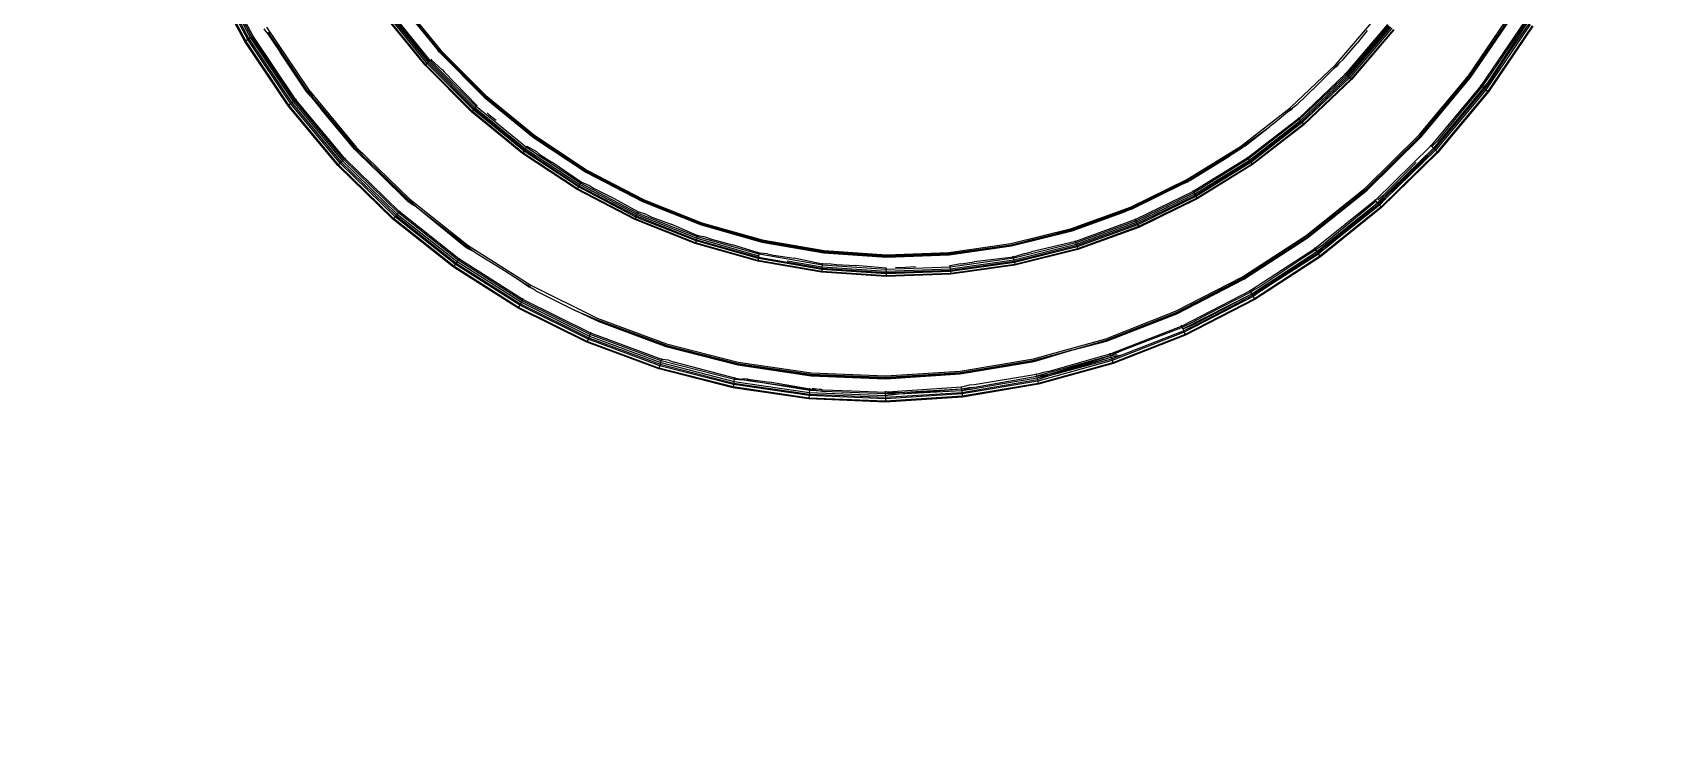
# Model space of a CAD drawing. Header units: millimetres. Extents: x -4865574 to 353735, y -2734656 to 279194.
# Drawn here: x -4832993.6 to -4832916.9, y -2670870.8 to -2670837 of the extents above; entities that cross this region are included whole.
import ezdxf

# ---------------------------------------------------------------- set-up
doc = ezdxf.new("R2010")
doc.units = ezdxf.units.MM
doc.layers.add('+AT9-Hardscape', color=1, linetype='Continuous')
doc.layers.add('+AT9-Hatch', color=8, linetype='Continuous')

# ---------------------------------------------------------------- blocks, each defined once
blk = doc.blocks.new('TABLE1')
at = {"layer": '+AT9-Hardscape'}
for p, q in [((-1324.928, 403.043), (-1326.665, 406.305)), ((-1324.893, 403.065), (-1326.629, 406.324)), ((-1324.798, 403.127), (-1326.528, 406.375)), ((-1326.467, 406.407), (-1324.74, 403.165)), ((-1326.391, 406.446), (-1324.668, 403.211)), ((-1324.597, 403.258), (-1326.316, 406.484)), ((-1324.539, 403.296), (-1326.254, 406.516)), ((-1316.291, 401.996), (-1318.257, 404.409)), ((-1318.211, 404.444), (-1316.249, 402.036)), ((-1318.155, 404.487), (-1316.198, 402.085)), ((-1316.146, 402.134), (-1318.099, 404.531)), ((-1317.638, 404.888), (-1315.793, 402.624)), ((-1317.595, 404.921), (-1315.684, 402.575)), ((-1317.553, 404.953), (-1315.645, 402.612)), ((-1266.941, 401.401), (-1264.902, 404.403)), ((-1323.891, 403.462), (-1324.01, 403.639)), ((-1323.902, 403.709), (-1321.918, 400.754)), ((-1316.385, 401.907), (-1318.359, 404.33)), ((-1316.36, 401.931), (-1318.332, 404.351)), ((-1273.222, 401.955), (-1271.268, 404.237)), ((-1270.776, 403.835), (-1272.772, 401.504)), ((-1270.731, 403.798), (-1272.73, 401.462)), ((-1272.68, 401.412), (-1270.675, 403.753)), ((-1272.629, 401.361), (-1270.62, 403.707)), ((-1270.575, 403.671), (-1272.588, 401.32)), ((-1266.892, 401.362), (-1264.849, 404.369)), ((-1264.821, 404.352), (-1266.866, 401.341)), ((-1266.842, 401.323), (-1264.796, 404.336)), ((-1264.273, 404.004), (-1266.356, 400.938)), ((-1264.017, 403.842), (-1266.118, 400.749)), ((-1263.923, 403.782), (-1266.03, 400.68)), ((-1263.889, 403.76), (-1265.998, 400.654)), ((-1264.216, 403.968), (-1265.887, 401.507)), ((-1265.107, 402.365), (-1264.075, 403.878)), ((-1264.754, 403.022), (-1264.145, 403.923)), ((-1324.893, 403.065), (-1324.928, 403.043)), ((-1322.875, 399.986), (-1324.928, 403.043)), ((-1324.798, 403.127), (-1324.893, 403.065)), ((-1322.843, 400.012), (-1324.893, 403.065)), ((-1324.74, 403.165), (-1324.798, 403.127)), ((-1322.754, 400.083), (-1324.798, 403.127)), ((-1324.668, 403.211), (-1324.74, 403.165)), ((-1324.74, 403.165), (-1322.7, 400.127)), ((-1324.668, 403.211), (-1324.597, 403.258)), ((-1324.668, 403.211), (-1322.633, 400.18)), ((-1324.597, 403.258), (-1324.539, 403.296)), ((-1322.566, 400.234), (-1324.597, 403.258)), ((-1322.512, 400.277), (-1324.539, 403.296)), ((-1323.891, 403.462), (-1323.263, 402.527)), ((-1323.821, 403.473), (-1323.768, 403.377)), ((-1323.324, 402.733), (-1323.768, 403.377)), ((-1272.885, 402.183), (-1272.227, 402.952)), ((-1270.502, 403.611), (-1272.521, 401.252)), ((-1270.475, 403.589), (-1272.496, 401.228)), ((-1271.747, 403.551), (-1272.227, 402.952)), ((-1266.03, 401.083), (-1264.754, 403.022)), ((-1321.968, 400.714), (-1323.324, 402.733)), ((-1321.995, 400.693), (-1323.324, 402.733)), ((-1322.019, 400.674), (-1323.263, 402.527)), ((-1316.198, 402.085), (-1316.249, 402.036)), ((-1316.198, 402.085), (-1316.146, 402.134)), ((-1316.198, 402.085), (-1314.015, 399.898)), ((-1316.146, 402.134), (-1316.104, 402.174)), ((-1316.127, 402.152), (-1316.146, 402.134)), ((-1313.969, 399.952), (-1316.146, 402.134)), ((-1316.104, 402.174), (-1316.077, 402.2)), ((-1315.593, 401.714), (-1316.104, 402.174)), ((-1315.723, 402.538), (-1315.793, 402.624)), ((-1315.704, 402.555), (-1315.793, 402.624)), ((-1315.723, 402.538), (-1315.693, 402.508)), ((-1315.693, 402.508), (-1315.704, 402.555)), ((-1315.693, 402.508), (-1313.587, 400.397)), ((-1313.57, 400.417), (-1315.693, 402.508)), ((-1315.684, 402.575), (-1313.552, 400.438)), ((-1315.645, 402.612), (-1313.517, 400.479)), ((-1272.885, 402.183), (-1273.055, 402.024)), ((-1266.03, 401.083), (-1265.107, 402.365)), ((-1265.978, 401.043), (-1265.107, 402.365)), ((-1316.36, 401.931), (-1316.385, 401.907)), ((-1314.184, 399.701), (-1316.385, 401.907)), ((-1316.291, 401.996), (-1316.36, 401.931)), ((-1314.161, 399.727), (-1316.36, 401.931)), ((-1316.249, 402.036), (-1316.291, 401.996)), ((-1314.099, 399.799), (-1316.291, 401.996)), ((-1316.249, 402.036), (-1314.061, 399.844)), ((-1315.593, 401.714), (-1315.571, 401.689)), ((-1315.571, 401.689), (-1315.483, 401.603)), ((-1313.931, 399.996), (-1315.483, 401.603)), ((-1275.391, 399.889), (-1273.222, 401.955)), ((-1272.772, 401.504), (-1274.988, 399.393)), ((-1272.73, 401.462), (-1274.951, 399.348)), ((-1272.68, 401.412), (-1274.905, 399.292)), ((-1274.86, 399.237), (-1272.629, 401.361)), ((-1272.588, 401.32), (-1274.823, 399.191)), ((-1273.55, 401.529), (-1274.093, 400.977)), ((-1273.336, 401.733), (-1273.55, 401.529)), ((-1273.336, 401.733), (-1273.184, 401.917)), ((-1273.164, 401.897), (-1273.336, 401.733)), ((-1273.146, 401.879), (-1273.336, 401.733)), ((-1273.184, 401.917), (-1273.116, 401.952)), ((-1273.116, 401.952), (-1273.164, 401.897)), ((-1273.116, 401.952), (-1273.146, 401.879)), ((-1273.116, 401.952), (-1273.055, 402.024)), ((-1272.772, 401.504), (-1272.798, 401.53)), ((-1272.73, 401.462), (-1272.772, 401.504)), ((-1272.68, 401.412), (-1272.73, 401.462)), ((-1272.68, 401.412), (-1272.629, 401.361)), ((-1272.629, 401.361), (-1272.588, 401.32)), ((-1272.588, 401.32), (-1272.521, 401.252)), ((-1269.26, 398.62), (-1266.941, 401.401)), ((-1269.215, 398.576), (-1266.892, 401.362)), ((-1266.866, 401.341), (-1269.191, 398.553)), ((-1269.17, 398.532), (-1266.842, 401.323)), ((-1265.887, 401.507), (-1266.12, 401.153)), ((-1321.822, 400.437), (-1322.019, 400.674)), ((-1321.755, 400.458), (-1321.995, 400.693)), ((-1321.968, 400.714), (-1321.755, 400.458)), ((-1321.918, 400.754), (-1319.65, 398.028)), ((-1275.103, 400.015), (-1274.093, 400.977)), ((-1272.521, 401.252), (-1274.763, 399.117)), ((-1272.496, 401.228), (-1274.741, 399.09)), ((-1272.521, 401.252), (-1272.496, 401.228)), ((-1266.356, 400.938), (-1268.725, 398.097)), ((-1266.23, 400.838), (-1268.599, 397.975)), ((-1268.552, 397.928), (-1266.178, 400.796)), ((-1266.118, 400.749), (-1268.507, 397.884)), ((-1266.03, 400.68), (-1268.427, 397.806)), ((-1265.998, 400.654), (-1268.398, 397.778)), ((-1266.303, 400.895), (-1267.177, 399.85)), ((-1266.356, 400.938), (-1266.39, 400.965)), ((-1266.303, 400.895), (-1266.356, 400.938)), ((-1266.165, 401.098), (-1266.303, 400.895)), ((-1266.23, 400.838), (-1266.303, 400.895)), ((-1266.23, 400.838), (-1266.03, 401.083)), ((-1266.23, 400.838), (-1266.178, 400.796)), ((-1266.178, 400.796), (-1266.03, 401.083)), ((-1266.178, 400.796), (-1265.978, 401.043)), ((-1266.178, 400.796), (-1266.118, 400.749)), ((-1266.12, 401.153), (-1266.165, 401.098)), ((-1266.118, 400.749), (-1266.03, 400.68)), ((-1266.03, 400.68), (-1265.998, 400.654)), ((-1322.843, 400.012), (-1322.875, 399.986)), ((-1320.528, 397.165), (-1322.875, 399.986)), ((-1322.754, 400.083), (-1322.843, 400.012)), ((-1320.499, 397.194), (-1322.843, 400.012)), ((-1322.7, 400.127), (-1322.754, 400.083)), ((-1320.417, 397.274), (-1322.754, 400.083)), ((-1322.633, 400.18), (-1322.7, 400.127)), ((-1322.7, 400.127), (-1320.367, 397.323)), ((-1322.633, 400.18), (-1322.566, 400.234)), ((-1322.633, 400.18), (-1320.306, 397.383)), ((-1322.566, 400.234), (-1322.512, 400.277)), ((-1320.245, 397.443), (-1322.566, 400.234)), ((-1322.512, 400.277), (-1322.478, 400.305)), ((-1320.195, 397.492), (-1322.512, 400.277)), ((-1321.822, 400.437), (-1321.314, 399.827)), ((-1321.755, 400.458), (-1321.72, 400.407)), ((-1321.402, 400.034), (-1321.72, 400.407)), ((-1319.696, 397.983), (-1321.402, 400.034)), ((-1319.72, 397.959), (-1321.402, 400.034)), ((-1319.742, 397.937), (-1321.314, 399.827)), ((-1314.099, 399.799), (-1314.161, 399.727)), ((-1314.061, 399.844), (-1314.099, 399.799)), ((-1311.703, 397.84), (-1314.099, 399.799)), ((-1314.015, 399.898), (-1314.061, 399.844)), ((-1314.061, 399.844), (-1311.67, 397.889)), ((-1314.015, 399.898), (-1313.969, 399.952)), ((-1314.015, 399.898), (-1311.629, 397.947)), ((-1313.969, 399.952), (-1313.951, 399.972)), ((-1311.588, 398.006), (-1313.969, 399.952)), ((-1313.931, 399.996), (-1313.907, 400.024)), ((-1313.587, 400.397), (-1311.253, 398.489)), ((-1311.238, 398.51), (-1313.57, 400.417)), ((-1313.552, 400.438), (-1311.222, 398.533)), ((-1313.517, 400.479), (-1311.191, 398.578)), ((-1277.754, 398.06), (-1275.391, 399.889)), ((-1275.515, 399.689), (-1275.357, 399.847)), ((-1275.339, 399.825), (-1275.515, 399.689)), ((-1275.323, 399.805), (-1275.515, 399.689)), ((-1275.357, 399.847), (-1275.288, 399.874)), ((-1275.288, 399.874), (-1275.339, 399.825)), ((-1275.288, 399.874), (-1275.323, 399.805)), ((-1275.103, 400.015), (-1275.288, 399.874)), ((-1267.177, 399.85), (-1268.429, 398.308)), ((-1314.161, 399.727), (-1314.184, 399.701)), ((-1311.777, 397.734), (-1314.184, 399.701)), ((-1311.758, 397.762), (-1314.161, 399.727)), ((-1313.446, 399.647), (-1313.361, 399.566)), ((-1313.361, 399.566), (-1313.02, 399.299)), ((-1274.988, 399.393), (-1277.401, 397.525)), ((-1274.951, 399.348), (-1277.369, 397.476)), ((-1277.329, 397.416), (-1274.905, 399.292)), ((-1277.29, 397.356), (-1274.86, 399.237)), ((-1274.823, 399.191), (-1277.257, 397.307)), ((-1274.763, 399.117), (-1277.204, 397.227)), ((-1274.741, 399.09), (-1277.185, 397.198)), ((-1276.105, 399.2), (-1276.352, 399.009)), ((-1275.515, 399.689), (-1276.105, 399.2)), ((-1274.988, 399.393), (-1275.011, 399.422)), ((-1274.951, 399.348), (-1274.988, 399.393)), ((-1274.905, 399.292), (-1274.951, 399.348)), ((-1274.905, 399.292), (-1274.86, 399.237)), ((-1274.86, 399.237), (-1274.823, 399.191)), ((-1274.823, 399.191), (-1274.763, 399.117)), ((-1274.763, 399.117), (-1274.741, 399.09)), ((-1311.253, 398.489), (-1308.744, 396.833)), ((-1308.732, 396.855), (-1311.238, 398.51)), ((-1311.222, 398.533), (-1308.718, 396.88)), ((-1311.191, 398.578), (-1308.691, 396.927)), ((-1277.724, 398.015), (-1276.352, 399.009)), ((-1277.535, 398.094), (-1276.352, 399.009)), ((-1271.836, 396.09), (-1269.26, 398.62)), ((-1271.795, 396.041), (-1269.215, 398.576)), ((-1269.191, 398.553), (-1271.774, 396.016)), ((-1271.754, 395.992), (-1269.17, 398.532)), ((-1268.429, 398.308), (-1268.681, 398.054)), ((-1320.245, 397.443), (-1320.195, 397.492)), ((-1320.195, 397.492), (-1320.163, 397.523)), ((-1317.612, 394.969), (-1320.195, 397.492)), ((-1319.529, 397.729), (-1319.742, 397.937)), ((-1319.462, 397.754), (-1319.72, 397.959)), ((-1319.696, 397.983), (-1319.462, 397.754)), ((-1319.65, 398.028), (-1317.121, 395.557)), ((-1319.529, 397.729), (-1318.504, 396.728)), ((-1319.462, 397.754), (-1319.39, 397.669)), ((-1318.647, 396.958), (-1319.39, 397.669)), ((-1311.758, 397.762), (-1311.777, 397.734)), ((-1309.191, 396.026), (-1311.777, 397.734)), ((-1311.703, 397.84), (-1311.758, 397.762)), ((-1309.174, 396.057), (-1311.758, 397.762)), ((-1311.67, 397.889), (-1311.703, 397.84)), ((-1309.128, 396.14), (-1311.703, 397.84)), ((-1311.629, 397.947), (-1311.67, 397.889)), ((-1311.67, 397.889), (-1309.1, 396.191)), ((-1311.629, 397.947), (-1311.588, 398.006)), ((-1311.629, 397.947), (-1309.065, 396.254)), ((-1311.588, 398.006), (-1311.555, 398.054)), ((-1309.03, 396.317), (-1311.588, 398.006)), ((-1311.555, 398.054), (-1311.534, 398.084)), ((-1311.1, 397.798), (-1311.555, 398.054)), ((-1311.1, 397.798), (-1310.954, 397.684)), ((-1310.954, 397.684), (-1310.38, 397.322)), ((-1280.286, 396.487), (-1277.754, 398.06)), ((-1280.261, 396.439), (-1277.724, 398.015)), ((-1280.151, 396.444), (-1278.252, 397.623)), ((-1277.401, 397.525), (-1279.987, 395.919)), ((-1277.709, 397.991), (-1278.252, 397.623)), ((-1277.695, 397.97), (-1278.252, 397.623)), ((-1277.535, 398.094), (-1277.709, 397.991)), ((-1277.535, 398.094), (-1277.695, 397.97)), ((-1277.401, 397.525), (-1277.422, 397.556)), ((-1277.369, 397.476), (-1277.401, 397.525)), ((-1268.725, 398.097), (-1271.355, 395.513)), ((-1271.258, 395.395), (-1268.599, 397.975)), ((-1268.427, 397.806), (-1271.088, 395.192)), ((-1268.398, 397.778), (-1271.062, 395.16)), ((-1270.928, 395.63), (-1268.599, 397.975)), ((-1270.928, 395.63), (-1268.552, 397.928)), ((-1270.885, 395.579), (-1268.552, 397.928)), ((-1268.507, 397.884), (-1270.885, 395.579)), ((-1268.725, 398.097), (-1268.756, 398.128)), ((-1268.681, 398.054), (-1268.725, 398.097)), ((-1268.599, 397.975), (-1268.681, 398.054)), ((-1268.599, 397.975), (-1268.552, 397.928)), ((-1268.552, 397.928), (-1268.507, 397.884)), ((-1268.507, 397.884), (-1268.427, 397.806)), ((-1268.427, 397.806), (-1268.398, 397.778)), ((-1320.499, 397.194), (-1320.528, 397.165)), ((-1317.912, 394.609), (-1320.528, 397.165)), ((-1320.417, 397.274), (-1320.499, 397.194)), ((-1317.885, 394.641), (-1320.499, 397.194)), ((-1320.367, 397.323), (-1320.417, 397.274)), ((-1317.812, 394.729), (-1320.417, 397.274)), ((-1320.306, 397.383), (-1320.367, 397.323)), ((-1320.367, 397.323), (-1317.767, 394.783)), ((-1320.306, 397.383), (-1320.245, 397.443)), ((-1320.306, 397.383), (-1317.712, 394.849)), ((-1317.657, 394.915), (-1320.245, 397.443)), ((-1317.162, 395.508), (-1318.647, 396.958)), ((-1317.184, 395.482), (-1318.647, 396.958)), ((-1317.204, 395.458), (-1318.504, 396.728)), ((-1309.002, 396.368), (-1310.38, 397.322)), ((-1308.744, 396.833), (-1306.086, 395.445)), ((-1306.076, 395.468), (-1308.732, 396.855)), ((-1308.718, 396.88), (-1306.065, 395.494)), ((-1308.691, 396.927), (-1306.043, 395.544)), ((-1277.369, 397.476), (-1279.96, 395.867)), ((-1279.926, 395.803), (-1277.329, 397.416)), ((-1279.893, 395.739), (-1277.29, 397.356)), ((-1277.257, 397.307), (-1279.865, 395.687)), ((-1277.204, 397.227), (-1279.821, 395.602)), ((-1277.185, 397.198), (-1279.805, 395.571)), ((-1277.329, 397.416), (-1277.369, 397.476)), ((-1277.329, 397.416), (-1277.29, 397.356)), ((-1277.29, 397.356), (-1277.257, 397.307)), ((-1277.257, 397.307), (-1277.204, 397.227)), ((-1277.204, 397.227), (-1277.185, 397.198)), ((-1269.425, 397.305), (-1271.002, 395.717)), ((-1309.174, 396.057), (-1309.191, 396.026)), ((-1306.451, 394.595), (-1309.191, 396.026)), ((-1309.128, 396.14), (-1309.174, 396.057)), ((-1306.438, 394.627), (-1309.174, 396.057)), ((-1309.1, 396.191), (-1309.128, 396.14)), ((-1306.4, 394.715), (-1309.128, 396.14)), ((-1309.065, 396.254), (-1309.1, 396.191)), ((-1309.1, 396.191), (-1306.377, 394.769)), ((-1309.065, 396.254), (-1309.03, 396.317)), ((-1309.065, 396.254), (-1306.348, 394.835)), ((-1309.03, 396.317), (-1309.002, 396.368)), ((-1306.32, 394.901), (-1309.03, 396.317)), ((-1309.002, 396.368), (-1308.984, 396.4)), ((-1308.579, 396.189), (-1309.002, 396.368)), ((-1308.579, 396.189), (-1308.376, 396.061)), ((-1308.376, 396.061), (-1307.595, 395.675)), ((-1282.961, 395.187), (-1280.286, 396.487)), ((-1282.941, 395.136), (-1280.261, 396.439)), ((-1280.526, 396.25), (-1282.837, 395.126)), ((-1280.248, 396.414), (-1280.526, 396.25)), ((-1280.236, 396.391), (-1280.526, 396.25)), ((-1280.151, 396.444), (-1280.248, 396.414)), ((-1280.151, 396.444), (-1280.236, 396.391)), ((-1279.987, 395.919), (-1280.005, 395.952)), ((-1274.641, 393.836), (-1271.836, 396.09)), ((-1274.605, 393.783), (-1271.795, 396.041)), ((-1271.774, 396.016), (-1274.586, 393.755)), ((-1274.57, 393.73), (-1271.754, 395.992)), ((-1317.051, 395.337), (-1317.204, 395.458)), ((-1317.051, 395.337), (-1317.184, 395.482)), ((-1317.162, 395.508), (-1316.99, 395.371)), ((-1317.121, 395.557), (-1314.357, 393.369)), ((-1317.051, 395.337), (-1316.802, 395.191)), ((-1316.99, 395.371), (-1316.802, 395.191)), ((-1316.802, 395.191), (-1314.457, 393.283)), ((-1316.802, 395.191), (-1314.638, 393.509)), ((-1306.297, 394.955), (-1307.595, 395.675)), ((-1306.086, 395.445), (-1303.307, 394.339)), ((-1303.299, 394.364), (-1306.076, 395.468)), ((-1306.065, 395.494), (-1303.29, 394.391)), ((-1306.043, 395.544), (-1303.274, 394.443)), ((-1285.752, 394.172), (-1282.961, 395.187)), ((-1279.987, 395.919), (-1282.72, 394.59)), ((-1279.96, 395.867), (-1282.697, 394.536)), ((-1282.67, 394.469), (-1279.926, 395.803)), ((-1282.643, 394.402), (-1279.893, 395.739)), ((-1279.865, 395.687), (-1282.621, 394.347)), ((-1279.821, 395.602), (-1282.585, 394.258)), ((-1279.805, 395.571), (-1282.572, 394.226)), ((-1279.96, 395.867), (-1279.987, 395.919)), ((-1279.926, 395.803), (-1279.96, 395.867)), ((-1279.926, 395.803), (-1279.893, 395.739)), ((-1279.893, 395.739), (-1279.865, 395.687)), ((-1279.865, 395.687), (-1279.821, 395.602)), ((-1279.821, 395.602), (-1279.805, 395.571)), ((-1271.355, 395.513), (-1274.221, 393.21)), ((-1274.135, 393.083), (-1271.258, 395.395)), ((-1271.088, 395.192), (-1273.987, 392.862)), ((-1271.313, 395.462), (-1273.814, 393.405)), ((-1273.749, 393.311), (-1271.258, 395.395)), ((-1273.749, 393.311), (-1271.204, 395.331)), ((-1273.711, 393.256), (-1271.204, 395.331)), ((-1271.16, 395.278), (-1273.711, 393.256)), ((-1271.355, 395.513), (-1271.383, 395.546)), ((-1271.332, 395.484), (-1271.355, 395.513)), ((-1271.258, 395.395), (-1271.313, 395.462)), ((-1271.258, 395.395), (-1270.928, 395.63)), ((-1271.258, 395.395), (-1271.204, 395.331)), ((-1271.002, 395.717), (-1271.242, 395.52)), ((-1271.204, 395.331), (-1270.928, 395.63)), ((-1271.204, 395.331), (-1270.885, 395.579)), ((-1271.204, 395.331), (-1271.16, 395.278)), ((-1270.885, 395.579), (-1271.16, 395.278)), ((-1271.16, 395.278), (-1271.088, 395.192)), ((-1271.088, 395.192), (-1271.062, 395.16)), ((-1317.885, 394.641), (-1317.912, 394.609)), ((-1315.052, 392.345), (-1317.912, 394.609)), ((-1317.812, 394.729), (-1317.885, 394.641)), ((-1315.029, 392.38), (-1317.885, 394.641)), ((-1317.767, 394.783), (-1317.812, 394.729)), ((-1314.964, 392.474), (-1317.812, 394.729)), ((-1317.712, 394.849), (-1317.767, 394.783)), ((-1317.767, 394.783), (-1314.925, 392.533)), ((-1317.712, 394.849), (-1317.657, 394.915)), ((-1317.712, 394.849), (-1314.876, 392.604)), ((-1317.657, 394.915), (-1317.612, 394.969)), ((-1314.828, 392.675), (-1317.657, 394.915)), ((-1317.612, 394.969), (-1317.583, 395.003)), ((-1314.788, 392.733), (-1317.612, 394.969)), ((-1306.438, 394.627), (-1306.451, 394.595)), ((-1303.586, 393.456), (-1306.451, 394.595)), ((-1306.4, 394.715), (-1306.438, 394.627)), ((-1303.576, 393.489), (-1306.438, 394.627)), ((-1306.377, 394.769), (-1306.4, 394.715)), ((-1303.547, 393.581), (-1306.4, 394.715)), ((-1306.348, 394.835), (-1306.377, 394.769)), ((-1306.377, 394.769), (-1303.529, 393.637)), ((-1306.348, 394.835), (-1306.32, 394.901)), ((-1306.348, 394.835), (-1303.507, 393.706)), ((-1306.32, 394.901), (-1306.297, 394.955)), ((-1303.485, 393.774), (-1306.32, 394.901)), ((-1306.297, 394.955), (-1306.282, 394.989)), ((-1305.902, 394.838), (-1306.297, 394.955)), ((-1305.902, 394.838), (-1305.652, 394.715)), ((-1305.652, 394.715), (-1304.726, 394.371)), ((-1303.274, 394.443), (-1300.411, 393.635)), ((-1285.736, 394.119), (-1282.941, 395.136)), ((-1283.203, 394.983), (-1285.728, 394.092)), ((-1285.721, 394.067), (-1283.203, 394.983)), ((-1282.72, 394.59), (-1285.57, 393.553)), ((-1282.697, 394.536), (-1285.553, 393.497)), ((-1285.533, 393.427), (-1282.67, 394.469)), ((-1283.203, 394.983), (-1283.171, 394.995)), ((-1282.93, 395.11), (-1283.171, 394.995)), ((-1282.92, 395.086), (-1283.171, 394.995)), ((-1282.837, 395.126), (-1282.93, 395.11)), ((-1282.92, 395.086), (-1282.837, 395.126)), ((-1282.72, 394.59), (-1282.734, 394.625)), ((-1282.697, 394.536), (-1282.72, 394.59)), ((-1282.67, 394.469), (-1282.697, 394.536)), ((-1282.67, 394.469), (-1282.643, 394.402)), ((-1271.062, 395.16), (-1273.964, 392.828)), ((-1303.468, 393.83), (-1304.726, 394.371)), ((-1303.507, 393.706), (-1303.529, 393.637)), ((-1303.507, 393.706), (-1303.485, 393.774)), ((-1303.507, 393.706), (-1300.571, 392.877)), ((-1303.485, 393.774), (-1303.468, 393.83)), ((-1300.556, 392.947), (-1303.485, 393.774)), ((-1303.468, 393.83), (-1303.456, 393.866)), ((-1303.086, 393.761), (-1303.468, 393.83)), ((-1303.307, 394.339), (-1300.434, 393.528)), ((-1300.429, 393.553), (-1303.299, 394.364)), ((-1303.29, 394.391), (-1300.423, 393.581)), ((-1303.086, 393.761), (-1302.811, 393.659)), ((-1302.811, 393.659), (-1301.816, 393.403)), ((-1288.629, 393.452), (-1285.752, 394.172)), ((-1288.619, 393.399), (-1285.736, 394.119)), ((-1285.728, 394.092), (-1288.614, 393.37)), ((-1288.609, 393.345), (-1285.721, 394.067)), ((-1285.513, 393.358), (-1282.643, 394.402)), ((-1282.621, 394.347), (-1285.496, 393.301)), ((-1282.585, 394.258), (-1285.469, 393.209)), ((-1282.572, 394.226), (-1285.459, 393.175)), ((-1282.643, 394.402), (-1282.621, 394.347)), ((-1282.621, 394.347), (-1282.585, 394.258)), ((-1282.585, 394.258), (-1282.572, 394.226)), ((-1277.647, 391.881), (-1274.641, 393.836)), ((-1277.617, 391.825), (-1274.605, 393.783)), ((-1274.586, 393.755), (-1277.601, 391.795)), ((-1277.586, 391.768), (-1274.57, 393.73)), ((-1314.638, 393.509), (-1314.393, 393.315)), ((-1314.412, 393.287), (-1314.457, 393.283)), ((-1314.427, 393.26), (-1314.457, 393.283)), ((-1314.427, 393.26), (-1314.085, 393.079)), ((-1314.369, 393.3), (-1314.412, 393.287)), ((-1314.393, 393.315), (-1314.369, 393.3)), ((-1314.369, 393.3), (-1314.085, 393.079)), ((-1314.357, 393.369), (-1311.386, 391.484)), ((-1313.982, 392.999), (-1314.085, 393.079)), ((-1312.632, 392.158), (-1313.982, 392.999)), ((-1303.576, 393.489), (-1303.586, 393.456)), ((-1300.625, 392.62), (-1303.586, 393.456)), ((-1303.547, 393.581), (-1303.576, 393.489)), ((-1300.618, 392.654), (-1303.576, 393.489)), ((-1303.529, 393.637), (-1303.547, 393.581)), ((-1300.598, 392.748), (-1303.547, 393.581)), ((-1303.529, 393.637), (-1300.586, 392.806)), ((-1300.544, 393.005), (-1301.816, 393.403)), ((-1300.571, 392.877), (-1300.556, 392.947)), ((-1300.556, 392.947), (-1300.544, 393.005)), ((-1297.562, 392.428), (-1300.556, 392.947)), ((-1300.544, 393.005), (-1300.536, 393.041)), ((-1300.162, 392.977), (-1300.544, 393.005)), ((-1300.434, 393.528), (-1297.497, 393.019)), ((-1297.495, 393.045), (-1300.429, 393.553)), ((-1300.423, 393.581), (-1297.492, 393.074)), ((-1300.411, 393.635), (-1297.486, 393.128)), ((-1300.162, 392.977), (-1299.882, 392.905)), ((-1299.882, 392.905), (-1298.897, 392.758)), ((-1297.497, 393.019), (-1294.527, 392.819)), ((-1294.527, 392.845), (-1297.495, 393.045)), ((-1297.492, 393.074), (-1294.527, 392.873)), ((-1297.486, 393.128), (-1294.526, 392.928)), ((-1294.527, 392.873), (-1291.559, 392.982)), ((-1291.557, 392.953), (-1294.527, 392.845)), ((-1294.527, 392.819), (-1291.554, 392.928)), ((-1294.526, 392.928), (-1291.564, 393.036)), ((-1291.564, 393.036), (-1288.629, 393.452)), ((-1291.559, 392.982), (-1288.619, 393.399)), ((-1288.614, 393.37), (-1291.557, 392.953)), ((-1291.554, 392.928), (-1288.609, 393.345)), ((-1287.969, 392.992), (-1288.509, 392.819)), ((-1285.553, 393.497), (-1288.498, 392.761)), ((-1288.485, 392.69), (-1285.533, 393.427)), ((-1288.471, 392.618), (-1285.513, 393.358)), ((-1285.496, 393.301), (-1288.46, 392.56)), ((-1285.469, 393.209), (-1288.442, 392.466)), ((-1285.459, 393.175), (-1288.436, 392.431)), ((-1287.969, 392.992), (-1287.894, 393.005)), ((-1287.894, 393.005), (-1287.652, 393.071)), ((-1285.57, 393.553), (-1287.652, 393.071)), ((-1285.57, 393.553), (-1285.581, 393.589)), ((-1285.553, 393.497), (-1285.57, 393.553)), ((-1285.533, 393.427), (-1285.553, 393.497)), ((-1285.533, 393.427), (-1285.513, 393.358)), ((-1285.513, 393.358), (-1285.496, 393.301)), ((-1285.496, 393.301), (-1285.469, 393.209)), ((-1285.469, 393.209), (-1285.459, 393.175)), ((-1274.221, 393.21), (-1277.291, 391.214)), ((-1277.219, 391.078), (-1274.135, 393.083)), ((-1276.78, 391.297), (-1274.135, 393.083)), ((-1276.78, 391.297), (-1274.088, 393.013)), ((-1276.748, 391.238), (-1274.088, 393.013)), ((-1274.049, 392.955), (-1276.748, 391.238)), ((-1274.182, 393.153), (-1274.742, 392.789)), ((-1274.221, 393.21), (-1274.245, 393.247)), ((-1274.182, 393.153), (-1274.221, 393.21)), ((-1274.125, 393.199), (-1274.182, 393.153)), ((-1274.135, 393.083), (-1274.182, 393.153)), ((-1274.135, 393.083), (-1273.749, 393.311)), ((-1274.135, 393.083), (-1274.088, 393.013)), ((-1273.814, 393.405), (-1274.125, 393.199)), ((-1274.088, 393.013), (-1273.749, 393.311)), ((-1274.088, 393.013), (-1273.711, 393.256)), ((-1274.088, 393.013), (-1274.049, 392.955)), ((-1273.711, 393.256), (-1274.049, 392.955)), ((-1274.049, 392.955), (-1273.987, 392.862)), ((-1315.029, 392.38), (-1315.052, 392.345)), ((-1311.979, 390.395), (-1315.052, 392.345)), ((-1314.964, 392.474), (-1315.029, 392.38)), ((-1311.959, 390.432), (-1315.029, 392.38)), ((-1314.925, 392.533), (-1314.964, 392.474)), ((-1311.904, 390.533), (-1314.964, 392.474)), ((-1314.876, 392.604), (-1314.925, 392.533)), ((-1314.925, 392.533), (-1311.87, 390.595)), ((-1314.876, 392.604), (-1314.828, 392.675)), ((-1314.876, 392.604), (-1311.829, 390.671)), ((-1314.828, 392.675), (-1314.788, 392.733)), ((-1311.788, 390.747), (-1314.828, 392.675)), ((-1314.788, 392.733), (-1314.763, 392.77)), ((-1311.754, 390.809), (-1314.788, 392.733)), ((-1311.916, 391.703), (-1312.632, 392.158)), ((-1300.618, 392.654), (-1300.625, 392.62)), ((-1297.598, 392.096), (-1300.625, 392.62)), ((-1300.598, 392.748), (-1300.618, 392.654)), ((-1297.594, 392.131), (-1300.618, 392.654)), ((-1300.586, 392.806), (-1300.598, 392.748)), ((-1297.584, 392.226), (-1300.598, 392.748)), ((-1300.571, 392.877), (-1300.586, 392.806)), ((-1300.586, 392.806), (-1297.578, 392.285)), ((-1299.234, 392.645), (-1297.57, 392.357)), ((-1297.555, 392.487), (-1298.897, 392.758)), ((-1297.594, 392.131), (-1297.598, 392.096)), ((-1297.584, 392.226), (-1297.594, 392.131)), ((-1294.536, 391.924), (-1297.594, 392.131)), ((-1297.578, 392.285), (-1297.584, 392.226)), ((-1294.535, 392.02), (-1297.584, 392.226)), ((-1297.57, 392.357), (-1297.578, 392.285)), ((-1297.578, 392.285), (-1294.535, 392.079)), ((-1297.57, 392.357), (-1297.562, 392.428)), ((-1297.57, 392.357), (-1294.534, 392.151)), ((-1297.562, 392.428), (-1297.555, 392.487)), ((-1294.533, 392.224), (-1297.562, 392.428)), ((-1297.555, 392.487), (-1297.551, 392.524)), ((-1297.156, 392.498), (-1297.555, 392.487)), ((-1297.156, 392.498), (-1296.895, 392.459)), ((-1296.895, 392.459), (-1296.001, 392.42)), ((-1294.533, 392.283), (-1296.001, 392.42)), ((-1294.535, 392.079), (-1291.489, 392.191)), ((-1294.534, 392.151), (-1294.535, 392.079)), ((-1291.484, 392.132), (-1294.535, 392.02)), ((-1294.534, 392.151), (-1291.495, 392.263)), ((-1294.534, 392.151), (-1294.533, 392.224)), ((-1291.502, 392.335), (-1294.533, 392.224)), ((-1294.533, 392.283), (-1294.532, 392.32)), ((-1294.533, 392.283), (-1294.533, 392.224)), ((-1294.533, 392.224), (-1294.533, 392.251)), ((-1294.099, 392.336), (-1293.881, 392.327)), ((-1293.881, 392.327), (-1293.151, 392.371)), ((-1291.507, 392.394), (-1291.51, 392.431)), ((-1291.024, 392.5), (-1291.507, 392.394)), ((-1291.502, 392.335), (-1291.507, 392.394)), ((-1291.504, 392.362), (-1291.502, 392.335)), ((-1288.498, 392.761), (-1291.502, 392.335)), ((-1291.495, 392.263), (-1291.502, 392.335)), ((-1291.495, 392.263), (-1288.485, 392.69)), ((-1291.495, 392.263), (-1291.489, 392.191)), ((-1291.489, 392.191), (-1288.471, 392.618)), ((-1291.489, 392.191), (-1291.484, 392.132)), ((-1288.46, 392.56), (-1291.484, 392.132)), ((-1291.484, 392.132), (-1291.475, 392.036)), ((-1288.442, 392.466), (-1291.475, 392.036)), ((-1288.436, 392.431), (-1291.472, 392.001)), ((-1291.024, 392.5), (-1290.87, 392.509)), ((-1290.87, 392.509), (-1290.366, 392.593)), ((-1288.509, 392.819), (-1290.366, 392.593)), ((-1288.509, 392.819), (-1288.516, 392.855)), ((-1288.498, 392.761), (-1288.509, 392.819)), ((-1288.485, 392.69), (-1288.498, 392.761)), ((-1288.485, 392.69), (-1288.471, 392.618)), ((-1288.471, 392.618), (-1288.46, 392.56)), ((-1288.46, 392.56), (-1288.442, 392.466)), ((-1288.442, 392.466), (-1288.436, 392.431)), ((-1273.987, 392.862), (-1277.093, 390.842)), ((-1273.964, 392.828), (-1277.074, 390.806)), ((-1274.742, 392.789), (-1276.836, 391.398)), ((-1273.987, 392.862), (-1273.964, 392.828)), ((-1311.448, 391.37), (-1311.916, 391.703)), ((-1311.434, 391.397), (-1311.916, 391.703)), ((-1311.916, 391.703), (-1311.417, 391.427)), ((-1311.407, 391.384), (-1311.448, 391.37)), ((-1311.407, 391.384), (-1311.434, 391.397)), ((-1311.417, 391.427), (-1311.407, 391.384)), ((-1311.407, 391.384), (-1311.33, 391.346)), ((-1311.386, 391.484), (-1308.239, 389.923)), ((-1311.145, 391.22), (-1311.33, 391.346)), ((-1294.537, 391.888), (-1297.598, 392.096)), ((-1291.472, 392.001), (-1294.537, 391.888)), ((-1294.536, 391.924), (-1294.537, 391.888)), ((-1291.475, 392.036), (-1294.536, 391.924)), ((-1294.535, 392.02), (-1294.536, 391.924)), ((-1294.535, 392.079), (-1294.535, 392.02)), ((-1291.475, 392.036), (-1291.472, 392.001)), ((-1280.823, 390.246), (-1277.647, 391.881)), ((-1280.799, 390.186), (-1277.617, 391.825)), ((-1277.601, 391.795), (-1280.786, 390.155)), ((-1280.774, 390.127), (-1277.586, 391.768)), ((-1276.836, 391.398), (-1277.074, 391.272)), ((-1311.87, 390.595), (-1311.904, 390.533)), ((-1311.829, 390.671), (-1311.87, 390.595)), ((-1311.87, 390.595), (-1308.635, 388.99)), ((-1311.829, 390.671), (-1311.788, 390.747)), ((-1311.829, 390.671), (-1308.601, 389.069)), ((-1311.788, 390.747), (-1311.754, 390.809)), ((-1308.567, 389.149), (-1311.788, 390.747)), ((-1311.754, 390.809), (-1311.733, 390.848)), ((-1308.54, 389.214), (-1311.754, 390.809)), ((-1311.145, 391.22), (-1309.303, 390.306)), ((-1277.291, 391.214), (-1280.535, 389.543)), ((-1280.481, 389.411), (-1277.219, 391.078)), ((-1277.146, 390.942), (-1280.418, 389.257)), ((-1277.093, 390.842), (-1280.375, 389.152)), ((-1277.074, 390.806), (-1280.36, 389.114)), ((-1279.99, 389.608), (-1277.219, 391.078)), ((-1279.964, 389.546), (-1277.918, 390.622)), ((-1277.258, 391.152), (-1279.294, 390.104)), ((-1277.918, 390.622), (-1277.179, 391.003)), ((-1277.291, 391.214), (-1277.312, 391.252)), ((-1277.258, 391.152), (-1277.291, 391.214)), ((-1277.074, 391.272), (-1277.258, 391.152)), ((-1277.219, 391.078), (-1277.258, 391.152)), ((-1277.219, 391.078), (-1276.78, 391.297)), ((-1277.219, 391.078), (-1277.179, 391.003)), ((-1277.179, 391.003), (-1277.112, 391.046)), ((-1277.179, 391.003), (-1277.146, 390.942)), ((-1276.748, 391.238), (-1277.146, 390.942)), ((-1277.146, 390.942), (-1277.093, 390.842)), ((-1277.112, 391.046), (-1276.78, 391.297)), ((-1277.112, 391.046), (-1276.748, 391.238)), ((-1277.093, 390.842), (-1277.074, 390.806)), ((-1311.959, 390.432), (-1311.979, 390.395)), ((-1308.724, 388.78), (-1311.979, 390.395)), ((-1311.904, 390.533), (-1311.959, 390.432)), ((-1308.707, 388.819), (-1311.959, 390.432)), ((-1308.662, 388.925), (-1311.904, 390.533)), ((-1308.29, 389.803), (-1309.303, 390.306)), ((-1308.278, 389.832), (-1309.303, 390.306)), ((-1309.303, 390.306), (-1308.265, 389.863)), ((-1308.206, 389.772), (-1308.278, 389.832)), ((-1308.265, 389.863), (-1304.968, 388.64)), ((-1308.239, 389.923), (-1304.949, 388.702)), ((-1284.136, 388.946), (-1280.823, 390.246)), ((-1284.118, 388.885), (-1280.799, 390.186)), ((-1280.786, 390.155), (-1284.108, 388.852)), ((-1284.1, 388.823), (-1280.774, 390.127)), ((-1279.294, 390.104), (-1280.035, 389.714)), ((-1308.601, 389.069), (-1308.635, 388.99)), ((-1308.601, 389.069), (-1308.567, 389.149)), ((-1308.601, 389.069), (-1305.226, 387.816)), ((-1308.567, 389.149), (-1308.54, 389.214)), ((-1305.2, 387.899), (-1308.567, 389.149)), ((-1308.54, 389.214), (-1308.522, 389.255)), ((-1305.179, 387.966), (-1308.54, 389.214)), ((-1308.206, 389.772), (-1308.29, 389.803)), ((-1308.206, 389.772), (-1304.988, 388.577)), ((-1304.979, 388.607), (-1308.206, 389.772)), ((-1280.535, 389.543), (-1283.894, 388.226)), ((-1280.418, 389.257), (-1283.832, 387.918)), ((-1280.375, 389.152), (-1283.8, 387.81)), ((-1280.36, 389.114), (-1283.788, 387.77)), ((-1280.509, 389.479), (-1283.381, 388.373)), ((-1283.326, 388.197), (-1280.445, 389.321)), ((-1280.535, 389.543), (-1280.552, 389.584)), ((-1280.509, 389.479), (-1280.535, 389.543)), ((-1280.109, 389.685), (-1280.509, 389.479)), ((-1280.481, 389.411), (-1280.509, 389.479)), ((-1280.481, 389.411), (-1279.99, 389.608)), ((-1280.471, 389.386), (-1280.445, 389.321)), ((-1280.445, 389.321), (-1280.166, 389.465)), ((-1280.445, 389.321), (-1280.418, 389.257)), ((-1280.418, 389.257), (-1280.375, 389.152)), ((-1280.375, 389.152), (-1280.36, 389.114)), ((-1280.166, 389.465), (-1279.964, 389.546)), ((-1280.035, 389.714), (-1280.109, 389.685)), ((-1308.707, 388.819), (-1308.724, 388.78)), ((-1305.32, 387.516), (-1308.724, 388.78)), ((-1308.662, 388.925), (-1308.707, 388.819)), ((-1305.307, 387.557), (-1308.707, 388.819)), ((-1308.635, 388.99), (-1308.662, 388.925)), ((-1305.273, 387.666), (-1308.662, 388.925)), ((-1308.635, 388.99), (-1305.252, 387.734)), ((-1304.988, 388.577), (-1301.575, 387.704)), ((-1301.569, 387.735), (-1304.979, 388.607)), ((-1304.968, 388.64), (-1301.562, 387.769)), ((-1304.949, 388.702), (-1301.549, 387.832)), ((-1287.554, 387.997), (-1284.136, 388.946)), ((-1287.542, 387.933), (-1285.736, 388.4)), ((-1285.736, 388.4), (-1287.535, 387.9)), ((-1287.529, 387.87), (-1285.736, 388.4)), ((-1285.736, 388.4), (-1284.118, 388.885)), ((-1285.736, 388.4), (-1284.1, 388.823)), ((-1283.381, 388.373), (-1283.9, 388.149)), ((-1283.381, 388.373), (-1283.894, 388.226)), ((-1305.307, 387.557), (-1305.32, 387.516)), ((-1301.802, 386.617), (-1305.32, 387.516)), ((-1305.273, 387.666), (-1305.307, 387.557)), ((-1301.793, 386.658), (-1305.307, 387.557)), ((-1305.252, 387.734), (-1305.273, 387.666)), ((-1301.769, 386.771), (-1305.273, 387.666)), ((-1305.226, 387.816), (-1305.252, 387.734)), ((-1305.252, 387.734), (-1301.755, 386.84)), ((-1305.226, 387.816), (-1305.2, 387.899)), ((-1305.226, 387.816), (-1301.738, 386.924)), ((-1305.2, 387.899), (-1305.179, 387.966)), ((-1301.72, 387.009), (-1305.2, 387.899)), ((-1305.179, 387.966), (-1305.166, 388.009)), ((-1304.851, 387.928), (-1305.179, 387.966)), ((-1304.851, 387.928), (-1304.582, 387.83)), ((-1301.705, 387.078), (-1304.582, 387.83)), ((-1301.575, 387.704), (-1298.087, 387.194)), ((-1298.084, 387.225), (-1301.569, 387.735)), ((-1301.562, 387.769), (-1298.08, 387.259)), ((-1301.549, 387.832), (-1298.073, 387.324)), ((-1291.039, 387.406), (-1287.554, 387.997)), ((-1291.034, 387.342), (-1287.542, 387.933)), ((-1287.535, 387.9), (-1291.031, 387.308)), ((-1291.028, 387.277), (-1287.529, 387.87)), ((-1283.9, 388.149), (-1287.398, 387.177)), ((-1283.832, 387.918), (-1287.352, 386.94)), ((-1283.8, 387.81), (-1287.331, 386.828)), ((-1283.788, 387.77), (-1287.323, 386.787)), ((-1284.289, 388.113), (-1286.838, 387.386)), ((-1286.814, 387.272), (-1283.9, 388.149)), ((-1286.814, 387.272), (-1283.876, 388.067)), ((-1286.8, 387.206), (-1283.876, 388.067)), ((-1286.8, 387.206), (-1283.852, 387.985)), ((-1283.92, 388.216), (-1284.289, 388.113)), ((-1283.92, 388.216), (-1283.933, 388.258)), ((-1283.894, 388.226), (-1283.92, 388.216)), ((-1283.9, 388.149), (-1283.92, 388.216)), ((-1283.9, 388.149), (-1283.596, 388.191)), ((-1283.876, 388.067), (-1283.9, 388.149)), ((-1283.876, 388.067), (-1283.326, 388.197)), ((-1283.876, 388.067), (-1283.852, 387.985)), ((-1283.852, 387.985), (-1283.326, 388.197)), ((-1283.852, 387.985), (-1283.832, 387.918)), ((-1283.832, 387.918), (-1283.8, 387.81)), ((-1283.8, 387.81), (-1283.788, 387.77)), ((-1301.769, 386.771), (-1301.793, 386.658)), ((-1301.755, 386.84), (-1301.769, 386.771)), ((-1298.189, 386.247), (-1301.769, 386.771)), ((-1301.738, 386.924), (-1301.755, 386.84)), ((-1301.755, 386.84), (-1298.181, 386.317)), ((-1301.738, 386.924), (-1301.72, 387.009)), ((-1301.738, 386.924), (-1298.172, 386.403)), ((-1301.72, 387.009), (-1301.705, 387.078)), ((-1301.094, 386.959), (-1301.72, 387.009)), ((-1301.705, 387.078), (-1301.696, 387.122)), ((-1301.705, 387.078), (-1301.377, 387.03)), ((-1301.135, 387.04), (-1301.377, 387.03)), ((-1301.377, 387.03), (-1301.094, 386.959)), ((-1301.135, 387.04), (-1301.081, 387.026)), ((-1298.163, 386.488), (-1301.094, 386.959)), ((-1301.094, 386.959), (-1298.155, 386.559)), ((-1301.081, 387.026), (-1300.066, 386.883)), ((-1298.155, 386.559), (-1300.066, 386.883)), ((-1298.087, 387.194), (-1294.559, 387.051)), ((-1294.559, 387.082), (-1298.084, 387.225)), ((-1298.08, 387.259), (-1294.558, 387.116)), ((-1298.073, 387.324), (-1294.558, 387.181)), ((-1291.031, 387.308), (-1294.559, 387.082)), ((-1294.559, 387.051), (-1291.028, 387.277)), ((-1294.558, 387.181), (-1291.039, 387.406)), ((-1294.558, 387.116), (-1291.034, 387.342)), ((-1290.614, 386.748), (-1290.971, 386.643)), ((-1290.949, 386.402), (-1287.365, 387.009)), ((-1287.352, 386.94), (-1290.943, 386.332)), ((-1287.331, 386.828), (-1290.933, 386.218)), ((-1287.323, 386.787), (-1290.929, 386.176)), ((-1290.37, 386.765), (-1290.614, 386.748)), ((-1287.411, 387.246), (-1290.37, 386.765)), ((-1290.358, 386.65), (-1287.398, 387.177)), ((-1290.351, 386.582), (-1289.102, 386.802)), ((-1289.102, 386.802), (-1287.381, 387.093)), ((-1287.411, 387.246), (-1287.419, 387.29)), ((-1287.024, 387.353), (-1287.411, 387.246)), ((-1287.398, 387.177), (-1287.411, 387.246)), ((-1287.398, 387.177), (-1286.814, 387.272)), ((-1287.381, 387.093), (-1287.398, 387.177)), ((-1287.381, 387.093), (-1287.275, 387.123)), ((-1287.381, 387.093), (-1287.365, 387.009)), ((-1287.365, 387.009), (-1286.8, 387.206)), ((-1287.365, 387.009), (-1287.352, 386.94)), ((-1287.352, 386.94), (-1287.331, 386.828)), ((-1287.331, 386.828), (-1287.323, 386.787)), ((-1287.275, 387.123), (-1286.814, 387.272)), ((-1287.275, 387.123), (-1286.8, 387.206)), ((-1286.838, 387.386), (-1287.024, 387.353)), ((-1301.793, 386.658), (-1301.802, 386.617)), ((-1298.206, 386.091), (-1301.802, 386.617)), ((-1298.201, 386.132), (-1301.793, 386.658)), ((-1298.201, 386.132), (-1298.206, 386.091)), ((-1294.569, 385.943), (-1298.206, 386.091)), ((-1298.189, 386.247), (-1298.201, 386.132)), ((-1294.569, 385.985), (-1298.201, 386.132)), ((-1298.181, 386.317), (-1298.189, 386.247)), ((-1294.568, 386.1), (-1298.189, 386.247)), ((-1298.172, 386.403), (-1298.181, 386.317)), ((-1298.181, 386.317), (-1294.567, 386.17)), ((-1298.172, 386.403), (-1298.163, 386.488)), ((-1298.172, 386.403), (-1294.566, 386.256)), ((-1298.163, 386.488), (-1298.155, 386.559)), ((-1297.581, 386.465), (-1298.163, 386.488)), ((-1298.155, 386.559), (-1298.151, 386.603)), ((-1298.155, 386.559), (-1297.581, 386.465)), ((-1297.602, 386.536), (-1298.155, 386.559)), ((-1298.045, 386.599), (-1297.602, 386.536)), ((-1297.602, 386.536), (-1297.528, 386.526)), ((-1297.581, 386.465), (-1297.534, 386.458)), ((-1297.534, 386.458), (-1296.661, 386.428)), ((-1297.528, 386.526), (-1296.172, 386.478)), ((-1296.661, 386.428), (-1294.566, 386.343)), ((-1296.172, 386.478), (-1294.565, 386.413)), ((-1290.933, 386.218), (-1294.569, 385.985)), ((-1290.929, 386.176), (-1294.569, 385.943)), ((-1294.568, 386.1), (-1294.569, 385.985)), ((-1294.569, 385.985), (-1294.569, 385.943)), ((-1290.943, 386.332), (-1294.568, 386.1)), ((-1294.567, 386.17), (-1294.568, 386.1)), ((-1294.567, 386.17), (-1290.949, 386.402)), ((-1294.566, 386.256), (-1294.567, 386.17)), ((-1294.566, 386.343), (-1294.565, 386.413)), ((-1294.566, 386.343), (-1294.452, 386.35)), ((-1294.566, 386.256), (-1294.566, 386.343)), ((-1294.566, 386.256), (-1293.941, 386.332)), ((-1294.565, 386.413), (-1294.565, 386.457)), ((-1294.477, 386.419), (-1294.565, 386.413)), ((-1290.971, 386.643), (-1294.477, 386.419)), ((-1294.477, 386.419), (-1293.942, 386.4)), ((-1293.942, 386.4), (-1294.452, 386.35)), ((-1294.452, 386.35), (-1293.941, 386.332)), ((-1293.942, 386.4), (-1290.965, 386.573)), ((-1293.941, 386.332), (-1290.965, 386.573)), ((-1293.941, 386.332), (-1290.957, 386.487)), ((-1290.971, 386.643), (-1290.975, 386.687)), ((-1290.965, 386.573), (-1290.971, 386.643)), ((-1290.965, 386.573), (-1290.621, 386.631)), ((-1290.965, 386.573), (-1290.43, 386.577)), ((-1290.957, 386.487), (-1290.965, 386.573)), ((-1290.957, 386.487), (-1290.43, 386.577)), ((-1290.957, 386.487), (-1290.949, 386.402)), ((-1290.949, 386.402), (-1290.943, 386.332)), ((-1290.943, 386.332), (-1290.933, 386.218)), ((-1290.933, 386.218), (-1290.929, 386.176)), ((-1290.621, 386.631), (-1290.358, 386.65)), ((-1290.43, 386.577), (-1290.351, 386.582))]:
    blk.add_line(p, q, dxfattribs=at)

msp = doc.modelspace()

# ---------------------------------------------------------------- hatches: boundary and pattern name
at = {"layer": '+AT9-Hatch'}
h = msp.add_hatch(dxfattribs=at)
h.set_pattern_fill('CTYSQMK2', color=8, scale=2, angle=90)
h.set_pattern_definition([(90, (9e-15, 143.7), (-609.6, 609.6), [931.82948, -287.37052]), (180, (-143.7, 9e-15), (-609.6, -609.6), [931.82948, -287.37052]), (135, (-609.6, 465.9), (-609.60134, -609.60134), [203.2, -658.90648]), (405, (-609.6, 465.9), (-609.60134, 609.60134), [203.2, -658.90648]), (135, (-465.9, 609.6), (-609.60134, -609.60134), [203.2, -658.90648]), (405, (-753.3, 609.6), (-609.60134, 609.60134), [203.2, -658.90648])])
h.paths.add_polyline_path([(-4841253.645, -2670527.104), (-4841253.645, -2670577.104), (-4841253.645, -2671727.104), (-4841253.645, -2671777.104), (-4841253.645, -2672927.104), (-4841253.645, -2672977.104), (-4841253.645, -2673132.104), (-4822653.644, -2673132.104), (-4822653.644, -2672397.118), (-4822653.644, -2672347.118), (-4822653.644, -2671197.118), (-4822653.644, -2671147.118), (-4822653.644, -2669997.118), (-4822653.644, -2669947.118), (-4822653.644, -2668797.118), (-4822653.644, -2668747.118), (-4822653.644, -2666527.714), (-4841380.204, -2666527.714), (-4841253.645, -2669327.104), (-4841253.645, -2669377.104), (-4841322.645, -2669377.104), (-4841322.645, -2670527.104)])
edge = h.paths.add_edge_path(flags=16)
edge.add_spline(control_points=[(-4840332.707, -2670233.769), (-4840264.113, -2670154.237), (-4840112.569, -2670007.559), (-4839849.527, -2669831.803), (-4839559.263, -2669705.992), (-4839251.163, -2669634.193), (-4838935.185, -2669618.726), (-4838621.545, -2669660.093), (-4838320.383, -2669756.956), (-4838041.434, -2669906.182), (-4837793.717, -2670102.949), (-4837585.239, -2670340.895), (-4837422.741, -2670612.327), (-4837311.475, -2670908.471), (-4837255.039, -2671219.752), (-4837255.258, -2671536.108), (-4837312.124, -2671847.311), (-4837423.798, -2672143.301), (-4837586.671, -2672414.508), (-4837795.477, -2672652.166), (-4838043.467, -2672848.59), (-4838229.569, -2672947.817), (-4838326.312, -2672988.699)], knot_values=[1.896909, 1.896909, 1.896909, 1.896909, 2.076953, 2.256997, 2.437041, 2.617085, 2.797128, 2.977172, 3.157216, 3.33726, 3.517304, 3.697348, 3.877392, 4.057436, 4.23748, 4.417524, 4.597568, 4.777611, 4.957655, 5.137699, 5.317743, 5.497787, 5.497787, 5.497787, 5.497787], degree=3, periodic=0)
edge.add_line((-4838326.312, -2672988.699), (-4838359.765, -2672948.481))
edge.add_arc((-4839007.504, -2671376.72), 1700, 285.820153, 292.39706, ccw=False)
edge.add_arc((-4839007.504, -2671376.72), 1700, 284.338327, 285.820153, ccw=False)
edge.add_line((-4838574.916, -2673019.373), (-4838587.41, -2672971.929))
edge.add_spline(control_points=[(-4838587.41, -2672971.929), (-4838612.363, -2672978.502), (-4838728.833, -2673006.275), (-4838866.081, -2673023.547), (-4838978.088, -2673026.156), (-4838996.212, -2673026.28)], knot_values=[1.503934, 1.503934, 1.503934, 1.503934, 1.550862, 1.721628, 1.75459, 1.75459, 1.75459, 1.75459], degree=3, periodic=0)
edge.add_spline(control_points=[(-4838996.212, -2673026.28), (-4839071.984, -2673026.795), (-4839209.874, -2673018.235), (-4839345.502, -2672992.508), (-4839405.72, -2672977.53)], knot_values=[1.253278, 1.253278, 1.253278, 1.253278, 1.391083, 1.503934, 1.503934, 1.503934, 1.503934], degree=3, periodic=0)
edge.add_line((-4839405.72, -2672977.53), (-4839414.252, -2673011.829))
edge.add_arc((-4839007.504, -2671376.72), 1700, 256.163969, 256.743441)
edge.add_arc((-4839007.504, -2671376.72), 1700, 257.189441, 258.228528)
edge.add_line((-4839346.007, -2673038.883), (-4839414.252, -2673011.829))
edge.add_arc((-4839007.504, -2671376.72), 1700, 255.211907, 256.163969, ccw=False)
edge.add_arc((-4839007.504, -2671376.72), 1700, 248.755201, 255.211907, ccw=False)
edge.add_arc((-4839007.504, -2671376.72), 1700, 247.278191, 248.755201, ccw=False)
edge.add_arc((-4839007.504, -2671376.72), 1700, 240.781048, 247.278191, ccw=False)
edge.add_line((-4839839.274, -2672859.339), (-4839863.737, -2672902.945))
edge.add_spline(control_points=[(-4839863.737, -2672902.945), (-4839953.847, -2672852.392), (-4840039.467, -2672793.839), (-4840119.259, -2672728.2)], knot_values=[7.091892, 7.091892, 7.091892, 7.091892, 7.269014, 7.269014, 7.269014, 7.269014], degree=3, periodic=0)
edge.add_spline(control_points=[(-4840128.195, -2672720.8), (-4840204.579, -2672657.109), (-4840349.225, -2672513.947), (-4840466.965, -2672347.878), (-4840519.034, -2672258.636)], knot_values=[6.737646, 6.737646, 6.737646, 6.737646, 6.908139, 7.085262, 7.085262, 7.085262, 7.085262], degree=3, periodic=0)
edge.add_spline(control_points=[(-4840519.034, -2672258.636), (-4840571.103, -2672169.394), (-4840615.248, -2672075.529), (-4840650.778, -2671978.509)], knot_values=[6.560523, 6.560523, 6.560523, 6.560523, 6.737646, 6.737646, 6.737646, 6.737646], degree=3, periodic=0)
edge.add_spline(control_points=[(-4840650.778, -2671978.509), (-4840686.308, -2671881.49), (-4840728.451, -2671724.636), (-4840748.442, -2671563.891), (-4840752.748, -2671505.591)], knot_values=[6.283185, 6.283185, 6.283185, 6.283185, 6.460308, 6.560523, 6.560523, 6.560523, 6.560523], degree=3, periodic=0)
edge.add_spline(control_points=[(-4840752.748, -2671505.591), (-4840756.052, -2671460.85), (-4840761.291, -2671312.649), (-4840738.155, -2671061.217), (-4840655.487, -2670761.216), (-4840521.253, -2670480.474), (-4840400.187, -2670312.01), (-4840332.707, -2670233.769)], knot_values=[5.497787, 5.497787, 5.497787, 5.497787, 5.574695, 5.751817, 5.92894, 6.106063, 6.283185, 6.283185, 6.283185, 6.283185], degree=3, periodic=0)
h.paths.add_polyline_path([(-4839326.958, -2673046.435), (-4839311.452, -2673063.339), (-4839354.318, -2673040.967, -0.004534), (-4839397.334, -2673031.42, -0.002528), (-4839414.252, -2673011.829), (-4839345.132, -2673042.855, 0.002724), (-4839326.958, -2673046.435)], flags=16)
h.paths.add_polyline_path([(-4840527.23, -2670671.489), (-4839806.248, -2670671.489), (-4839806.248, -2671511.489), (-4840527.23, -2671511.489)], flags=0)
edge = h.paths.add_edge_path(flags=0)
edge.add_spline(control_points=[(-4840111.719, -2672534.052), (-4840150.397, -2672497.147), (-4840242.474, -2672400.044), (-4840321.801, -2672292.013), (-4840364.278, -2672223.998)], knot_values=[1.253278, 1.253278, 1.253278, 1.253278, 1.353541, 1.503934, 1.503934, 1.503934, 1.503934], degree=3, periodic=0)
edge.add_spline(control_points=[(-4840364.278, -2672223.998), (-4840357.212, -2672235.315), (-4840301.076, -2672322.758), (-4840217.974, -2672428.046), (-4840133.242, -2672513.519), (-4840111.72, -2672534.052)], knot_values=[0.484517, 0.484517, 0.484517, 0.484517, 0.50954, 0.679386, 0.735173, 0.735173, 0.735173, 0.735173], degree=3, periodic=0)
edge = h.paths.add_edge_path(flags=0)
edge.add_spline(control_points=[(-4840111.719, -2672534.052), (-4840082.71, -2672561.73), (-4839982.549, -2672650.36), (-4839871.742, -2672726.003), (-4839790.15, -2672771.777)], knot_values=[1.503934, 1.503934, 1.503934, 1.503934, 1.579131, 1.75459, 1.75459, 1.75459, 1.75459], degree=3, periodic=0)
edge.add_spline(control_points=[(-4839790.15, -2672771.776), (-4839853.668, -2672736.138), (-4839965.758, -2672662.78), (-4840067.717, -2672576.033), (-4840111.72, -2672534.052)], knot_values=[0.735173, 0.735173, 0.735173, 0.735173, 0.871769, 0.985829, 0.985829, 0.985829, 0.985829], degree=3, periodic=0)
edge = h.paths.add_edge_path(flags=0)
edge.add_spline(control_points=[(-4839814.613, -2672815.382), (-4839877.912, -2672779.867), (-4839985.907, -2672709.544), (-4840084.862, -2672627.16), (-4840126.031, -2672589.182)], knot_values=[0.751967, 0.751967, 0.751967, 0.751967, 0.883965, 0.985829, 0.985829, 0.985829, 0.985829], degree=3, periodic=0)
edge.add_spline(control_points=[(-4840126.031, -2672589.182), (-4840102.428, -2672610.958), (-4840005.371, -2672695.397), (-4839898.756, -2672768.178), (-4839814.614, -2672815.383)], knot_values=[1.520728, 1.520728, 1.520728, 1.520728, 1.579131, 1.75459, 1.75459, 1.75459, 1.75459], degree=3, periodic=0)
edge = h.paths.add_edge_path(flags=0)
edge.add_spline(control_points=[(-4840652.625, -2671498.198), (-4840645.71, -2671591.841), (-4840625.264, -2671719.273), (-4840590.193, -2671843.058), (-4840579.689, -2671876.124)], knot_values=[0, 0, 0, 0, 0.170766, 0.233862, 0.233862, 0.233862, 0.233862], degree=3, periodic=0)
edge.add_spline(control_points=[(-4840579.689, -2671876.124), (-4840600.55, -2671810.443), (-4840631.8, -2671685.445), (-4840648.225, -2671557.714), (-4840652.621, -2671498.197)], knot_values=[0.768761, 0.768761, 0.768761, 0.768761, 0.894089, 1.002623, 1.002623, 1.002623, 1.002623], degree=3, periodic=0)
edge = h.paths.add_edge_path(flags=0)
edge.add_spline(control_points=[(-4840146.234, -2672570.227), (-4840186.122, -2672532.169), (-4840274.715, -2672438.74), (-4840351.862, -2672335.501), (-4840391.817, -2672273.855)], knot_values=[1.270072, 1.270072, 1.270072, 1.270072, 1.370334, 1.503934, 1.503934, 1.503934, 1.503934], degree=3, periodic=0)
edge.add_spline(control_points=[(-4840391.818, -2672273.856), (-4840388.533, -2672278.926), (-4840333.721, -2672362.495), (-4840253.434, -2672463.546), (-4840166.966, -2672550.45), (-4840146.235, -2672570.228)], knot_values=[0.501311, 0.501311, 0.501311, 0.501311, 0.512298, 0.683065, 0.735173, 0.735173, 0.735173, 0.735173], degree=3, periodic=0)
edge = h.paths.add_edge_path(flags=0)
edge.add_line((-4839895.171, -2672826.561), (-4839834.4, -2672850.652))
edge.add_spline(control_points=[(-4839839.274, -2672859.339), (-4839849.152, -2672853.797), (-4839858.974, -2672848.156), (-4839868.74, -2672842.418)], knot_values=[7.249026, 7.249026, 7.249026, 7.249026, 7.269014, 7.269014, 7.269014, 7.269014], degree=3, periodic=0)
edge.add_line((-4839868.744, -2672842.416), (-4839941.734, -2672813.481))
edge.add_line((-4839939.891, -2672808.833), (-4839895.182, -2672826.557))
h.paths.add_polyline_path([(-4840166.044, -2672590.99), (-4840100.47, -2672669.388), (-4840150.266, -2672615.452), (-4840169.503, -2672594.615)], is_closed=False, flags=0)
edge = h.paths.add_edge_path(flags=0)
edge.add_spline(control_points=[(-4839918.841, -2672811.799), (-4839910.992, -2672816.784), (-4839903.101, -2672821.705), (-4839895.171, -2672826.561)], knot_values=[7.214485, 7.214485, 7.214485, 7.214485, 7.230895, 7.230895, 7.230895, 7.230895], degree=3, periodic=0)
edge.add_line((-4839895.182, -2672826.557), (-4839939.891, -2672808.833))
edge.add_line((-4839938.048, -2672804.185), (-4839918.857, -2672811.793))
h.paths.add_polyline_path([(-4839982.884, -2672772.646), (-4839999.563, -2672788.045), (-4840028.855, -2672722.853), (-4839992.377, -2672762.364)], is_closed=False, flags=0)
h.paths.add_polyline_path([(-4840491.184, -2672212.585), (-4840512.886, -2672219.243), (-4840511.711, -2672145.669), (-4840495.283, -2672199.222)], is_closed=False, flags=0)
h.paths.add_polyline_path([(-4840093.122, -2672662.604), (-4840046.587, -2672727.75), (-4840065.119, -2672707.677), (-4840100.47, -2672669.388)], is_closed=False, flags=0)
h.paths.add_polyline_path([(-4840418.514, -2672324.902), (-4840468.101, -2672263.822), (-4840435.467, -2672299.169), (-4840169.503, -2672594.615), (-4840418.498, -2672324.92)], is_closed=False, flags=0)
edge = h.paths.add_edge_path(flags=0)
edge.add_spline(control_points=[(-4840532.036, -2671860.987), (-4840552.264, -2671797.297), (-4840582.567, -2671676.087), (-4840598.494, -2671552.228), (-4840602.757, -2671494.515)], knot_values=[0.768761, 0.768761, 0.768761, 0.768761, 0.894089, 1.002623, 1.002623, 1.002623, 1.002623], degree=3, periodic=0)
edge.add_spline(control_points=[(-4840602.761, -2671494.516), (-4840596.091, -2671584.832), (-4840576.323, -2671708.406), (-4840542.369, -2671828.455), (-4840532.035, -2671860.987)], knot_values=[0, 0, 0, 0, 0.169847, 0.233862, 0.233862, 0.233862, 0.233862], degree=3, periodic=0)

# ---------------------------------------------------------------- block references
msp.add_blockref('TABLE1', (-4831658.604, -2671240.45))

doc.saveas('drawing.dxf')
